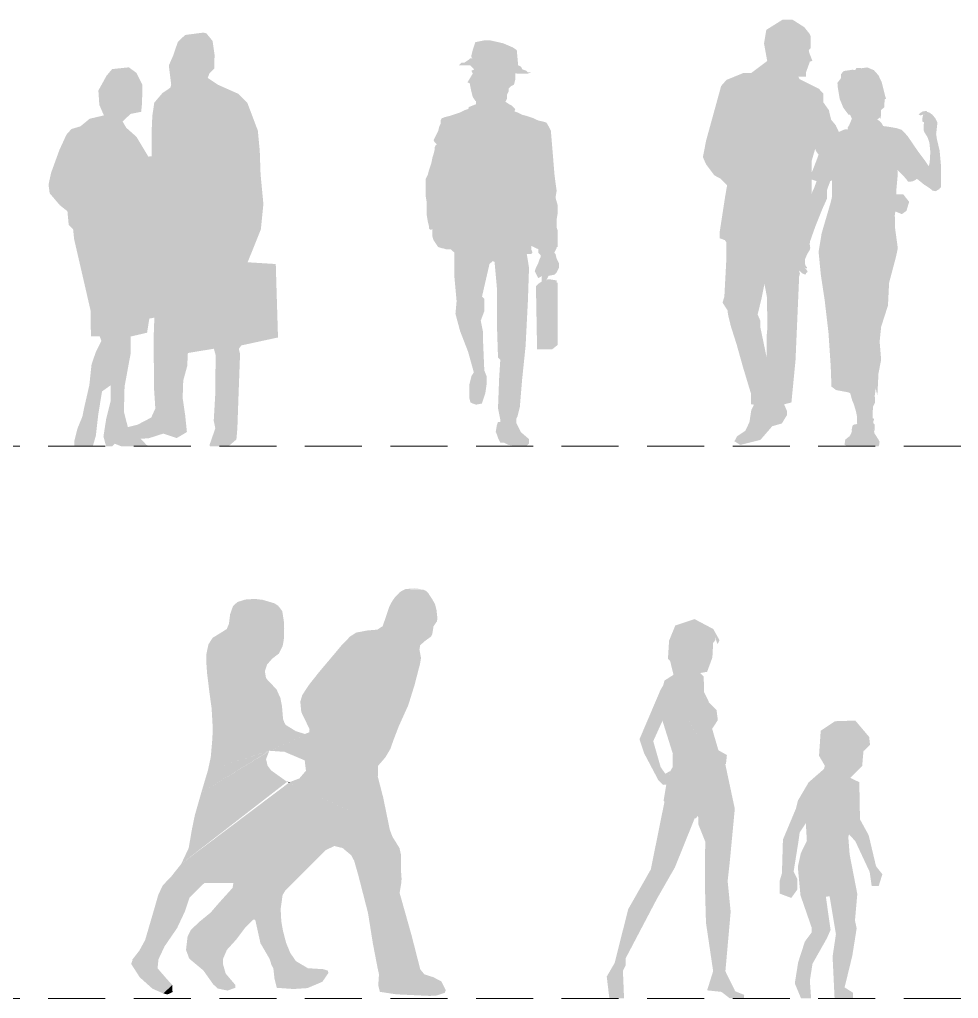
# Model space of a CAD drawing. Header units: millimetres. Extents: x 236 to 248.7, y 149.2 to 166.6.
# Drawn here: x 241.08 to 245.195, y 152.647 to 156.938 of the extents above; entities that cross this region are included whole.
import ezdxf

# ---------------------------------------------------------------- set-up
doc = ezdxf.new("R2010")
doc.units = ezdxf.units.MM
doc.linetypes.add('TRATTEGGIATA2', pattern=[0.375, 0.25, -0.125])
doc.layers.add('FIGURE_PERSONE', color=252, linetype='Continuous', lineweight=0)

# ---------------------------------------------------------------- blocks, each defined once
blk = doc.blocks.new('pers')
at = {"layer": 'FIGURE_PERSONE', "linetype": 'Continuous'}
for points in [[(0.4458, 1.7445), (0.4316, 1.724), (0.6083, 1.7332), (0.59, 1.7615)], [(0.5788, 1.7715), (0.59, 1.7615), (0.4458, 1.7445), (0.4671, 1.7661)], [(0.4915, 1.7787), (0.4671, 1.7661), (0.5788, 1.7715), (0.568, 1.7762)], [(0.4915, 1.7787), (0.5306, 1.781), (0.5594, 1.7783)], [(-0.2458, 1.7216), (-0.2651, 1.7045), (-0.0494, 1.6817), (-0.0673, 1.7052)], [(-0.084, 1.716), (-0.0673, 1.7052), (-0.2458, 1.7216), (-0.2115, 1.7325)], [(-0.1699, 1.7352), (-0.2115, 1.7325), (-0.084, 1.716), (-0.1351, 1.7312)], [(0.6083, 1.7332), (0.6201, 1.7124), (0.6268, 1.6856), (0.4189, 1.6991), (0.4316, 1.724)], [(-0.0494, 1.6817), (-0.0426, 1.6374), (-0.2781, 1.6676), (-0.2651, 1.7045)], [(0.6268, 1.6856), (0.6307, 1.6488), (0.4051, 1.6577), (0.4189, 1.6991)], [(-0.2781, 1.6676), (-0.2831, 1.6264), (-0.0411, 1.6039), (-0.0426, 1.6374)], [(0.6283, 1.6365), (0.6135, 1.6149), (0.3677, 1.6007), (0.3906, 1.6157)], [(0.4051, 1.6577), (0.3906, 1.6157), (0.6283, 1.6365), (0.6307, 1.6488)], [(-0.0479, 1.5277), (-0.0641, 1.4958), (-0.3549, 1.5645), (-0.3126, 1.5906)], [(-0.2925, 1.6034), (-0.3126, 1.5906), (-0.0479, 1.5277), (-0.0427, 1.556)], [(-0.0411, 1.6039), (-0.0427, 1.556), (-0.2925, 1.6034), (-0.2831, 1.6264)], [(0.6083, 1.5819), (0.6024, 1.5699), (0.2739, 1.5874), (0.3208, 1.5965)], [(0.3677, 1.6007), (0.3208, 1.5965), (0.6083, 1.5819), (0.6135, 1.6149)], [(-0.3549, 1.5645), (-0.3731, 1.5357), (-0.0936, 1.4732), (-0.0641, 1.4958)], [(0.5753, 1.5502), (0.555, 1.5321), (0.2142, 1.5361), (0.248, 1.5704)], [(0.2739, 1.5874), (0.248, 1.5704), (0.5753, 1.5502), (0.6024, 1.5699)], [(-0.0936, 1.4732), (-0.1157, 1.4479), (-0.3817, 1.4948), (-0.3731, 1.5357)], [(0.5518, 1.513), (0.5587, 1.4769), (0.1473, 1.4565), (0.182, 1.4976)], [(0.2142, 1.5361), (0.182, 1.4976), (0.5518, 1.513), (0.555, 1.5321)], [(-0.3817, 1.4948), (-0.3828, 1.463), (-0.1257, 1.419), (-0.1157, 1.4479)], [(-0.1257, 1.419), (-0.1211, 1.3899), (-0.3788, 1.4082), (-0.3828, 1.463)], [(0.1473, 1.4565), (0.112, 1.4146), (0.5544, 1.4505), (0.5587, 1.4769)], [(0.5544, 1.4505), (0.5302, 1.357), (0.5028, 1.2691), (0.0673, 1.3581), (0.112, 1.4146)], [(-0.3788, 1.4082), (-0.3685, 1.3236), (-0.1148, 1.3808), (-0.1211, 1.3899)], [(-0.1148, 1.3808), (-0.0748, 1.3389), (-0.359, 1.2547), (-0.3685, 1.3236)], [(-0.359, 1.2547), (-0.3547, 1.1793), (-0.0576, 1.3009), (-0.0748, 1.3389)], [(0.5028, 1.2691), (0.4617, 1.1779), (0.0383, 1.3137), (0.0673, 1.3581)], [(-0.0576, 1.3009), (-0.0506, 1.2649), (-0.355, 1.1427), (-0.3547, 1.1793)], [(0.0383, 1.3137), (0.0296, 1.2846), (0.4389, 1.1186), (0.4617, 1.1779)], [(-0.355, 1.1427), (-0.3559, 1.1212), (-0.046, 1.2085), (-0.0506, 1.2649)], [(0.4389, 1.1186), (0.4244, 1.0776), (0.0339, 1.24), (0.0296, 1.2846)], [(-0.046, 1.2085), (-0.038, 1.1876), (-0.3628, 1.0415), (-0.3559, 1.1212)], [(0.0339, 1.24), (0.0422, 1.2212), (0.4027, 1.0408), (0.4244, 1.0776)], [(0.4027, 1.0408), (0.3704, 1.0034), (0.0701, 1.1652), (0.0422, 1.2212)], [(-0.3628, 1.0415), (-0.3753, 0.9837), (0.01, 1.1553), (-0.0345, 1.183)], [(-0.0345, 1.183), (-0.3628, 1.0415), (-0.0428, 1.1967)], [(0.0701, 1.1652), (0.3704, 1.0034), (0.0685, 1.1502)], [(0.01, 1.1553), (-0.3753, 0.9837), (0.0543, 1.1417)], [(-0.1042, 1.07), (-0.3753, 0.9837), (0.0685, 1.1502), (0.0611, 1.1423)], [(-0.1054, 1.0693), (0.0611, 1.1423), (0.0489, 1.0273), (-0.0397, 1.0648)], [(0.0611, 1.1423), (0.0489, 1.0273), (0.0544, 0.9819), (0.3928, 0.865), (0.3694, 0.9557)], [(0.0685, 1.1502), (0.0611, 1.1423), (0.3694, 0.9557), (0.3704, 1.0034)], [(-0.4324, 0.788), (-0.445, 0.7272), (-0.1139, 1.004), (-0.1204, 1.0329)], [(-0.107, 1.0674), (-0.1204, 1.0329), (-0.4324, 0.788), (-0.4044, 0.8858)], [(-0.3753, 0.9837), (-0.1054, 1.0693), (-0.4044, 0.8858)], [(-0.1139, 1.004), (-0.0982, 0.9834), (-0.4596, 0.6428), (-0.445, 0.7272)], [(-0.4596, 0.6428), (-0.4922, 0.5734), (-0.0282, 0.9333), (-0.0982, 0.9834)], [(0.0544, 0.9819), (0.0254, 0.948), (-0.0161, 0.9324), (0.4219, 0.7233), (0.4138, 0.763), (0.3928, 0.865)], [(-0.02, 0.9294), (0.4219, 0.7233), (-0.4922, 0.5734)], [(-0.0282, 0.9333), (0.4219, 0.7233), (-0.0099, 0.9331)], [(-0.02, 0.9294), (-0.0161, 0.9324), (-0.0282, 0.9333)], [(0.4219, 0.7233), (0.4337, 0.6922), (0.1792, 0.6518), (-0.4922, 0.5734)], [(0.1792, 0.6518), (0.2151, 0.643), (0.4645, 0.6428), (0.4337, 0.6922)], [(0.1792, 0.6518), (0.1429, 0.635), (-0.5357, 0.5186), (-0.4922, 0.5734)], [(-0.5357, 0.5186), (-0.5734, 0.479), (0.0657, 0.5589), (0.1429, 0.635)], [(0.4645, 0.6428), (0.4708, 0.6137), (0.253, 0.6111), (0.2151, 0.643)], [(0.253, 0.6111), (0.2657, 0.5872), (0.471, 0.5431), (0.4708, 0.6137)], [(-0.0354, 0.4578), (0.0657, 0.5589), (-0.5734, 0.479), (-0.389, 0.4901), (-0.2634, 0.4902)], [(0.471, 0.5431), (0.4735, 0.5082), (0.283, 0.5269), (0.2657, 0.5872)], [(0.283, 0.5269), (0.3264, 0.3581), (0.4724, 0.4901), (0.4735, 0.5082)], [(-0.5734, 0.479), (-0.593, 0.4374), (-0.456, 0.4251), (-0.3939, 0.4877)], [(-0.412, 0.4726), (-0.5734, 0.479), (-0.389, 0.4901)], [(-0.2634, 0.4902), (-0.2674, 0.4681), (-0.048, 0.4368), (-0.0354, 0.4578)], [(0.4724, 0.4901), (0.4649, 0.4463), (0.3478, 0.224), (0.3264, 0.3581)], [(-0.456, 0.4251), (-0.4764, 0.3643), (-0.6158, 0.3579), (-0.593, 0.4374)], [(-0.048, 0.4368), (-0.0565, 0.3757), (-0.3266, 0.4027), (-0.2674, 0.4681)], [(0.3478, 0.224), (0.3676, 0.1209), (0.5172, 0.2606), (0.4649, 0.4463)], [(-0.3266, 0.4027), (-0.3637, 0.3596), (-0.0537, 0.3218), (-0.0565, 0.3757)], [(-0.4764, 0.3643), (-0.511, 0.291), (-0.6505, 0.2396), (-0.6158, 0.3579)], [(-0.1732, 0.333), (-0.3637, 0.3596), (-0.4125, 0.3197), (-0.251, 0.2418), (-0.2114, 0.2946)], [(-0.0461, 0.2791), (-0.1678, 0.3279), (-0.3637, 0.3596), (-0.0537, 0.3218)], [(-0.4125, 0.3197), (-0.4508, 0.2832), (-0.2922, 0.1965), (-0.251, 0.2418)], [(-0.1678, 0.3279), (-0.1451, 0.2257), (-0.0326, 0.2275), (-0.0461, 0.2791)], [(-0.6505, 0.2396), (-0.6761, 0.1928), (-0.5654, 0.2118), (-0.511, 0.291)], [(-0.2922, 0.1965), (-0.3092, 0.1566), (-0.4646, 0.2539), (-0.4508, 0.2832)], [(0.5172, 0.2606), (0.5554, 0.1113), (0.3745, 0.089), (0.3676, 0.1209)], [(-0.4646, 0.2539), (-0.4713, 0.1964), (-0.3091, 0.1334), (-0.3092, 0.1566)], [(-0.0326, 0.2275), (-0.0145, 0.1834), (-0.1045, 0.156), (-0.1451, 0.2257)], [(-0.5654, 0.2118), (-0.5919, 0.1552), (-0.7077, 0.1521), (-0.6761, 0.1928)], [(-0.3091, 0.1334), (-0.2973, 0.0923), (-0.4573, 0.1582), (-0.4713, 0.1964)], [(-0.1045, 0.156), (-0.0965, 0.13), (-0.0884, 0.115), (0.0628, 0.116), (0.0105, 0.1469), (-0.0145, 0.1834)], [(-0.7032, 0.1584), (-0.7118, 0.135), (-0.6742, 0.0764), (-0.6183, 0.0261), (-0.5571, 0.0705), (-0.5961, 0.1159), (-0.5919, 0.1552)], [(-0.2973, 0.0923), (-0.2548, 0.0423), (-0.3952, 0.1062), (-0.4573, 0.1582)], [(-0.3952, 0.1062), (-0.352, 0.0452), (-0.2557, 0.0298), (-0.2548, 0.0423)], [(0.0628, 0.116), (0.1312, 0.1117), (-0.0834, 0.0693), (-0.0884, 0.115)], [(-0.0834, 0.0693), (-0.0733, 0.03), (0.1512, 0.1048), (0.1312, 0.1117)], [(0.1512, 0.1048), (0.1524, 0.0943), (0.0005, 0.0248), (-0.0733, 0.03)], [(0.0005, 0.0248), (0.0613, 0.0289), (0.1264, 0.0565), (0.1524, 0.0943)], [(0.3745, 0.089), (0.3713, 0.0416), (0.5732, 0.0891), (0.5554, 0.1113)], [(0.5732, 0.0891), (0.6119, 0.0769), (0.3785, 0.0124), (0.3713, 0.0416)], [(-0.6183, 0.0261), (-0.5707, 0.0053), (-0.5316, 0.0426), (-0.5571, 0.0705)], [(-0.2557, 0.0298), (-0.2898, 0.018), (-0.3317, 0.0269), (-0.352, 0.0452)], [(0.3785, 0.0124), (0.4503, 0.0015), (0.6472, 0.0589), (0.6119, 0.0769)], [(0.6472, 0.0589), (0.6671, 0.0194), (0.5967, -0.0054), (0.4503, 0.0015)], [(-0.5316, 0.0426), (-0.5304, 0.0111), (-0.5523, 0.001), (-0.5707, 0.0053)], [(0.6671, 0.0194), (0.5967, -0.0054), (0.6255, -0.004), (0.6627, 0.0083)]]:
    blk.add_hatch(color=252, dxfattribs=at).paths.add_polyline_path(points)

msp = doc.modelspace()

# ---------------------------------------------------------------- hatches: boundary and pattern name
at = {"layer": 'FIGURE_PERSONE', "linetype": 'Continuous'}
h = msp.add_hatch(color=252, dxfattribs=at)
h.paths.add_polyline_path([(244.1555, 156.6475), (244.1786, 156.6739), (244.2535, 156.7045), (244.2875, 156.7045), (244.3075, 156.7195), (244.3574, 156.7569), (244.3435, 156.8335), (244.3535, 156.8935), (244.4255, 156.9385), (244.4675, 156.9385), (244.5195, 156.9055), (244.5435, 156.8755), (244.5485, 156.8635), (244.5485, 156.8135), (244.5395, 156.8055), (244.5415, 156.7935), (244.5555, 156.7575), (244.5445, 156.7543), (244.5275, 156.7075), (244.5275, 156.6885), (244.4935, 156.6885), (244.4995, 156.6775), (244.5835, 156.6355), (244.6035, 156.6135), (244.6035, 156.5755), (244.6275, 156.5415), (244.6375, 156.4995), (244.6575, 156.4755), (244.6735, 156.4415), (244.6995, 156.4055), (244.7135, 156.3615), (244.7535, 156.3395), (244.7915, 156.2915), (244.8295, 156.2455), (244.8875, 156.1995), (244.9087, 156.1725), (244.9535, 156.1725), (244.9795, 156.1395), (244.9675, 156.0995), (244.9475, 156.0855), (244.9135, 156.0995), (244.8915, 156.1135), (244.8875, 156.111), (244.8575, 156.111), (244.8275, 156.1125), (244.8095, 156.1395), (244.7795, 156.1595), (244.7035, 156.2235), (244.6875, 156.2435), (244.6775, 156.2555), (244.5815, 156.3475), (244.5715, 156.3615), (244.5675, 156.3715), (244.5515, 156.3155), (244.5515, 156.1655), (244.5405, 156.1295), (244.5405, 156.0775), (244.5235, 155.9455), (244.5095, 155.9375), (244.5015, 155.9055), (244.4815, 155.4455), (244.4635, 155.2595), (244.4315, 155.2515), (244.4435, 155.2235), (244.4435, 155.2035), (244.4215, 155.1675), (244.3795, 155.1555), (244.3275, 155.0955), (244.2395, 155.0735), (244.2135, 155.0895), (244.2255, 155.1115), (244.2615, 155.1355), (244.2795, 155.1735), (244.2875, 155.2255), (244.2997, 155.2499), (244.2865, 155.2515), (244.2865, 155.2975), (244.2515, 155.4135), (244.2235, 155.5135), (244.1975, 155.5955), (244.1855, 155.6455), (244.1835, 155.6635), (244.1615, 155.6975), (244.1695, 155.7235), (244.1785, 155.8915), (244.1785, 155.9615), (244.1715, 155.9715), (244.1495, 155.9795), (244.1495, 156.0095), (244.1735, 156.1655), (244.1815, 156.2115), (244.1515, 156.2415), (244.1255, 156.2555), (244.0895, 156.3035), (244.0755, 156.3355), (244.0895, 156.4075)])
h.paths.add_polyline_path([(244.3455, 155.7795), (244.3317, 155.7124), (244.3155, 155.6455), (244.3265, 155.6195), (244.3265, 155.5935), (244.3547, 155.4579), (244.3547, 155.5475), (244.358, 155.5855), (244.3565, 155.7195)], flags=16)
h = msp.add_hatch(color=252, dxfattribs=at)
h.paths.add_polyline_path([(241.8862, 156.8814), (241.8062, 156.871), (241.7742, 156.841), (241.754, 156.7819), (241.7345, 156.7367), (241.745, 156.6533), (241.7415, 156.64), (241.7067, 156.6164), (241.6706, 156.574), (241.6622, 156.5155), (241.6594, 156.4536), (241.6594, 156.3396), (241.6448, 156.3375), (241.5927, 156.4244), (241.5481, 156.4641), (241.5321, 156.4912), (241.5662, 156.5246), (241.6135, 156.5343), (241.617, 156.5712), (241.6191, 156.6519), (241.5927, 156.7047), (241.5593, 156.7291), (241.4862, 156.7214), (241.4619, 156.6929), (241.4257, 156.6275), (241.4299, 156.5649), (241.4396, 156.542), (241.4501, 156.5183), (241.3875, 156.5037), (241.3471, 156.4703), (241.3075, 156.4585), (241.2859, 156.4342), (241.2546, 156.366), (241.2185, 156.2666), (241.2073, 156.2151), (241.2122, 156.1768), (241.2574, 156.124), (241.2901, 156.0982), (241.2957, 156.0377), (241.3151, 156.0189), (241.3193, 155.9765), (241.3917, 155.6621), (241.393, 155.5502), (241.4313, 155.5502), (241.4389, 155.53), (241.4136, 155.4782), (241.3958, 155.4264), (241.3861, 155.3353), (241.3624, 155.2323), (241.3555, 155.1975), (241.3346, 155.1468), (241.3207, 155.0925), (241.3205, 155.0673), (241.4011, 155.0673), (241.4146, 155.1134), (241.425, 155.2052), (241.4417, 155.3081), (241.48, 155.3353), (241.4793, 155.265), (241.4598, 155.1864), (241.448, 155.1106), (241.4596, 155.0673), (241.4867, 155.0673), (241.4981, 155.0786), (241.5264, 155.0673), (241.6514, 155.0673), (241.6372, 155.073), (241.6114, 155.1002), (241.6476, 155.103), (241.7102, 155.1231), (241.7694, 155.1036), (241.8138, 155.1301), (241.8062, 155.2038), (241.7951, 155.2796), (241.7978, 155.3561), (241.8152, 155.4194), (241.818, 155.4764), (241.9322, 155.4953), (241.9397, 155.4667), (241.938, 155.2939), (241.9314, 155.1795), (241.9383, 155.1461), (241.9126, 155.0723), (241.9162, 155.0673), (241.9957, 155.0673), (242.0308, 155.0974), (242.035, 155.1475), (242.0406, 155.3053), (242.0468, 155.4716), (242.0413, 155.4952), (242.0524, 155.5098), (242.2131, 155.5446), (242.2033, 155.8666), (242.08, 155.8744), (242.1379, 156.0183), (242.1491, 156.1295), (242.1366, 156.261), (242.1331, 156.3632), (242.1247, 156.4516), (242.0788, 156.5733), (242.0392, 156.6129), (241.9502, 156.6526), (241.9049, 156.6825), (241.9126, 156.7026), (241.9342, 156.7235), (241.9349, 156.7847), (241.9265, 156.8445), (241.8994, 156.8779)], flags=0)
h.paths.add_polyline_path([(241.5405, 155.329), (241.5586, 155.4281), (241.5673, 155.4744), (241.5676, 155.5488), (241.6393, 155.5655), (241.649, 155.6274), (241.6706, 155.6315), (241.6706, 155.6162), (241.6678, 155.539), (241.6699, 155.3179), (241.6754, 155.233), (241.6573, 155.1934), (241.5975, 155.1621), (241.5549, 155.1515), (241.5377, 155.2191)], flags=0)
msp.add_hatch(color=252, dxfattribs=at).paths.add_polyline_path([(243.0545, 156.738), (243.0062, 156.738), (243.0183, 156.7501), (243.0303, 156.7501), (243.0484, 156.7622), (243.0545, 156.7682), (243.0666, 156.7682), (243.0605, 156.7743), (243.0605, 156.7803), (243.0666, 156.8045), (243.0786, 156.8407), (243.0847, 156.8407), (243.1148, 156.8468), (243.145, 156.8468), (243.1994, 156.8347), (243.2416, 156.8166), (243.2597, 156.8045), (243.2658, 156.738), (243.2779, 156.732), (243.2839, 156.7199), (243.302, 156.7139), (243.308, 156.7078), (243.3262, 156.7078), (243.308, 156.7018), (243.2597, 156.7018), (243.2537, 156.7033), (243.2537, 156.6776), (243.2477, 156.6535), (243.2356, 156.6474), (243.2235, 156.6353), (243.2235, 156.6232), (243.2175, 156.6112), (243.2175, 156.593), (243.2093, 156.5765), (243.2127, 156.5765), (243.2278, 156.5664), (243.2379, 156.5614), (243.253, 156.5463), (243.2494, 156.5357), (243.2631, 156.5311), (243.2832, 156.521), (243.3034, 156.516), (243.3326, 156.5063), (243.3538, 156.4958), (243.375, 156.4913), (243.3901, 156.4863), (243.3991, 156.4706), (243.4092, 156.4504), (243.4232, 156.2806), (243.4251, 156.2579), (243.4294, 156.2235), (243.4344, 156.1882), (243.4294, 156.1579), (243.4394, 156.1226), (243.4394, 156.0923), (243.4344, 156.0621), (243.4344, 156.0268), (243.4394, 156.0116), (243.4394, 155.941), (243.4344, 155.941), (243.4344, 155.936), (243.4243, 155.9158), (243.4294, 155.9108), (243.4344, 155.8906), (243.4445, 155.8704), (243.4445, 155.8503), (243.4344, 155.8301), (243.4243, 155.82), (243.3991, 155.8149), (243.389, 155.7948), (243.3941, 155.7998), (243.4042, 155.7998), (243.4344, 155.7948), (243.4344, 155.7847), (243.4394, 155.7847), (243.4394, 155.5123), (243.4142, 155.4922), (243.3487, 155.4922), (243.3437, 155.7696), (243.3538, 155.7796), (243.3689, 155.7897), (243.3689, 155.8149), (243.3638, 155.8099), (243.3538, 155.8049), (243.3386, 155.8351), (243.3437, 155.8503), (243.3538, 155.8704), (243.3588, 155.8856), (243.3638, 155.8956), (243.3638, 155.9057), (243.3538, 155.9158), (243.3538, 155.9326), (243.3437, 155.936), (243.3235, 155.9461), (243.3235, 155.9309), (243.3286, 155.9158), (243.3235, 155.9108), (243.3034, 155.9108), (243.3134, 155.8503), (243.3084, 155.704), (243.2983, 155.5073), (243.2832, 155.361), (243.2731, 155.24), (243.2631, 155.1996), (243.258, 155.1896), (243.258, 155.1694), (243.2782, 155.129), (243.3134, 155.0988), (243.313, 155.0788), (243.3029, 155.0687), (243.2525, 155.0687), (243.2223, 155.0738), (243.2021, 155.0839), (243.187, 155.0839), (243.1774, 155.1038), (243.1698, 155.1265), (243.1673, 155.129), (243.1723, 155.1593), (243.1774, 155.1744), (243.1875, 155.1744), (243.1875, 155.1845), (243.1774, 155.2349), (243.1824, 155.3661), (243.1875, 155.4468), (243.1774, 155.4569), (243.1723, 155.6132), (243.1723, 155.7645), (243.1623, 155.8755), (243.1548, 155.8794), (243.1401, 155.867), (243.1072, 155.7237), (243.1169, 155.7141), (243.1169, 155.6586), (243.1018, 155.6183), (243.1119, 155.5678), (243.1119, 155.5275), (243.1174, 155.4001), (243.127, 155.3762), (243.127, 155.3358), (243.1219, 155.3005), (243.1068, 155.2551), (243.0816, 155.2501), (243.0665, 155.2551), (243.0564, 155.2602), (243.0514, 155.2803), (243.0514, 155.3358), (243.0615, 155.3762), (243.0715, 155.3913), (243.0463, 155.4821), (243.0111, 155.5729), (242.9909, 155.6485), (242.9959, 155.704), (242.9859, 155.8149), (242.9859, 155.9183), (242.9808, 155.9209), (242.9707, 155.9309), (242.9506, 155.9309), (242.9355, 155.936), (242.9304, 155.936), (242.9153, 155.941), (242.8951, 155.9713), (242.8901, 155.9864), (242.8901, 156.0217), (242.8851, 156.0167), (242.88, 156.0167), (242.875, 156.0217), (242.875, 156.0318), (242.8699, 156.052), (242.8649, 156.0823), (242.8649, 156.1377), (242.8599, 156.168), (242.8599, 156.2386), (242.8699, 156.2588), (242.875, 156.2789), (242.8851, 156.3092), (242.8901, 156.3344), (242.8951, 156.3496), (242.9002, 156.3697), (242.9002, 156.3798), (242.9052, 156.3899), (242.9103, 156.3899), (242.9002, 156.4), (242.8951, 156.4101), (242.9153, 156.4504), (242.9203, 156.4706), (242.9254, 156.4807), (242.9254, 156.4958), (242.9304, 156.5059), (242.9455, 156.511), (242.9657, 156.516), (243.0111, 156.5311), (243.0312, 156.5412), (243.0475, 156.5466), (243.0494, 156.555), (243.0816, 156.5675), (243.0816, 156.581), (243.0786, 156.581), (243.0666, 156.5991), (243.0605, 156.6232), (243.0533, 156.6596), (243.0434, 156.6627), (243.0666, 156.7018), (243.0605, 156.7139), (243.0726, 156.7199)], flags=0)
msp.add_hatch(color=252, dxfattribs=at).paths.add_polyline_path([(244.9232, 156.189), (244.9299, 156.2634), (244.9281, 156.2787), (244.9428, 156.265), (244.9677, 156.2384), (244.9747, 156.2272), (244.9943, 156.2289), (245.008, 156.2355), (245.0135, 156.2404), (245.045, 156.215), (245.0695, 156.1992), (245.0823, 156.1884), (245.0956, 156.1859), (245.1114, 156.195), (245.1197, 156.205), (245.1189, 156.2349), (245.1189, 156.2989), (245.1131, 156.3637), (245.1015, 156.4127), (245.0977, 156.437), (245.101, 156.4636), (245.1035, 156.4869), (245.0931, 156.5072), (245.0819, 156.5209), (245.0666, 156.5317), (245.0587, 156.533), (245.0558, 156.538), (245.0396, 156.5359), (245.0263, 156.528), (245.0213, 156.5218), (245.0296, 156.5185), (245.04, 156.5218), (245.0467, 156.5246), (245.0404, 156.5205), (245.0379, 156.5081), (245.0379, 156.491), (245.0443, 156.4884), (245.0425, 156.4553), (245.0462, 156.4449), (245.0607, 156.4214), (245.0682, 156.3986), (245.0724, 156.3583), (245.0695, 156.3109), (245.0653, 156.2954), (245.0483, 156.3207), (245.0171, 156.3625), (244.9727, 156.4277), (244.9482, 156.4543), (244.9257, 156.4622), (244.895, 156.4676), (244.8657, 156.4717), (244.8576, 156.4862), (244.8426, 156.4994), (244.8386, 156.5014), (244.8451, 156.504), (244.8489, 156.5094), (244.8547, 156.5028), (244.8555, 156.5156), (244.8563, 156.5416), (244.8705, 156.5541), (244.8721, 156.589), (244.8779, 156.5906), (244.8705, 156.6189), (244.8588, 156.6654), (244.8447, 156.6945), (244.8248, 156.7169), (244.7957, 156.7286), (244.7716, 156.7252), (244.7483, 156.7269), (244.7433, 156.7169), (244.7309, 156.7186), (244.6927, 156.7128), (244.681, 156.6995), (244.681, 156.682), (244.6652, 156.6613), (244.6669, 156.6397), (244.6752, 156.5906), (244.691, 156.5516), (244.7134, 156.5217), (244.7209, 156.5208), (244.7286, 156.5037), (244.7168, 156.4758), (244.7093, 156.4641), (244.7118, 156.4571), (244.6981, 156.4571), (244.6873, 156.4529), (244.6706, 156.4454), (244.6615, 156.4454), (244.6457, 156.4405), (244.6108, 156.4238), (244.605, 156.408), (244.5751, 156.3258), (244.556, 156.2759), (244.5427, 156.2502), (244.5502, 156.2377), (244.5738, 156.2303), (244.5626, 156.1985), (244.5552, 156.1835), (244.5369, 156.1187), (244.5244, 156.0672), (244.5252, 156.0439), (244.5136, 155.9903), (244.5086, 155.9521), (244.4978, 155.9255), (244.4862, 155.9106), (244.4754, 155.8923), (244.4762, 155.8709), (244.4729, 155.8518), (244.4758, 155.8381), (244.4916, 155.8181), (244.4995, 155.8173), (244.5007, 155.8264), (244.4948, 155.8407), (244.5111, 155.8256), (244.524, 155.8202), (244.5277, 155.8244), (244.527, 155.8276), (244.5319, 155.8293), (244.5344, 155.8343), (244.5286, 155.8431), (244.5195, 155.851), (244.5265, 155.8473), (244.5317, 155.8475), (244.5317, 155.8527), (244.5273, 155.8562), (244.5223, 155.8689), (244.5228, 155.8872), (244.5331, 155.9109), (244.5448, 155.93), (244.546, 155.9375), (244.5435, 155.9549), (244.5452, 155.9661), (244.5684, 156.0314), (244.6, 156.1103), (244.62, 156.1547), (244.6191, 156.1905), (244.6338, 156.2301), (244.6411, 156.2334), (244.6416, 156.1926), (244.6407, 156.1591), (244.6357, 156.1371), (244.5959, 156.0012), (244.5826, 155.9198), (244.5925, 155.8184), (244.6092, 155.7088), (244.6258, 155.5667), (244.6357, 155.4188), (244.6391, 155.3291), (244.659, 155.3141), (244.7122, 155.3041), (244.7213, 155.2996), (244.7296, 155.2697), (244.7371, 155.2518), (244.7467, 155.2198), (244.7512, 155.1974), (244.7517, 155.1661), (244.7442, 155.1632), (244.7404, 155.1636), (244.7317, 155.1595), (244.7267, 155.1354), (244.7294, 155.1359), (244.7247, 155.1225), (244.7184, 155.1117), (244.6997, 155.0972), (244.6976, 155.0834), (244.6972, 155.0739), (244.7092, 155.0675), (244.8451, 155.0675), (244.8491, 155.0762), (244.8497, 155.0871), (244.8443, 155.0979), (244.8356, 155.112), (244.8277, 155.1236), (244.8243, 155.1408), (244.8281, 155.134), (244.8285, 155.1498), (244.8285, 155.1623), (244.8219, 155.1699), (244.8219, 155.1749), (244.8256, 155.1853), (244.8239, 155.1899), (244.819, 155.1902), (244.819, 155.2082), (244.8214, 155.2422), (244.8298, 155.258), (244.8289, 155.2904), (244.8331, 155.3218), (244.8401, 155.2884), (244.8451, 155.3872), (244.8568, 155.447), (244.8501, 155.5268), (244.8568, 155.5916), (244.8867, 155.6847), (244.8917, 155.7844), (244.9216, 155.8974), (244.9299, 155.9356), (244.9182, 156.0212), (244.9166, 156.081), (244.9232, 156.1275)])
h = msp.add_hatch(color=252, dxfattribs=at)
h.paths.add_polyline_path([(244.0791, 154.0576), (244.0494, 154.0882), (244.0354, 154.0847), (243.9883, 154.1359), (243.9619, 154.0754), (243.9066, 154.0399), (243.8793, 153.9247), (243.9033, 153.8483), (243.9602, 153.8533), (244.006, 153.8838), (244.0065, 153.8744), (244.0912, 153.7291), (244.0783, 153.7196), (244.1179, 153.6758), (244.1765, 153.6742), (244.1807, 153.7138), (244.1436, 153.7346), (244.1014, 153.8785), (244.0824, 153.9033)])
h.paths.add_polyline_path([(244.017, 153.8563), (243.9677, 153.831), (243.9123, 153.8194), (243.9437, 153.7192), (243.9431, 153.6594), (243.9702, 153.6791), (244.0821, 153.7154), (244.0783, 153.7196), (244.0912, 153.7291)])
h.paths.add_polyline_path([(244.017, 153.8563), (244.0065, 153.8744), (244.006, 153.8838), (243.9602, 153.8533), (243.9033, 153.8483), (243.9123, 153.8194), (243.9677, 153.831)], flags=17)
h.paths.add_polyline_path([(244.1353, 153.9107), (244.1012, 153.9454), (244.0981, 153.909), (244.0841, 153.9011), (244.1014, 153.8785), (244.116, 153.8287), (244.141, 153.8669)], flags=17)
h.paths.add_polyline_path([(244.1014, 153.9478), (244.0806, 153.9895), (244.0824, 153.9033), (244.0841, 153.9011), (244.0981, 153.909)], flags=17)
h.paths.add_polyline_path([(244.1171, 154.1414), (244.1212, 154.2215), (244.0989, 154.2405), (244.0783, 154.2397), (244.0428, 154.1761), (244.0461, 154.2199), (243.9908, 154.1745), (243.9528, 154.1885), (243.9627, 154.1464), (243.9817, 154.1431), (244.0354, 154.0847), (244.0494, 154.0882), (244.064, 154.0732), (244.094, 154.0787)], flags=17)
h.paths.add_polyline_path([(244.0783, 154.2397), (244.0989, 154.2405), (244.1212, 154.2215), (244.1204, 154.2045), (244.1295, 154.2174), (244.1287, 154.2298), (244.1394, 154.2), (244.1485, 154.2166), (244.1212, 154.2661), (244.0387, 154.3098), (243.9545, 154.2818), (243.9272, 154.2149), (243.9223, 154.1365), (243.9322, 154.1249), (243.9466, 154.0656), (243.9619, 154.0754), (243.9883, 154.1359), (243.9817, 154.1431), (243.9627, 154.1464), (243.9528, 154.1885), (243.9908, 154.1745), (244.0461, 154.2199), (244.0428, 154.1761)])
h.paths.add_polyline_path([(243.8983, 153.8641), (243.8793, 153.9247), (243.9017, 154.0193), (243.8901, 154.0003), (243.7976, 153.7831), (243.8183, 153.7208), (243.881, 153.6019), (243.9016, 153.5829), (243.9151, 153.5844), (243.9198, 153.6122), (243.9344, 153.6452), (243.9107, 153.6316), (243.8901, 153.6614), (243.8579, 153.7745)])
h.paths.add_polyline_path([(244.113, 153.637), (244.1551, 153.6748), (244.1179, 153.6758), (244.0821, 153.7154), (243.9702, 153.6791), (243.9396, 153.6568), (243.9198, 153.6122), (243.9033, 153.514), (243.9388, 153.4686), (244.0436, 153.4356), (244.0618, 153.4554), (244.0469, 153.4777), (244.0725, 153.5635)])
h.paths.add_polyline_path([(244.2153, 153.4781), (244.1735, 153.6743), (244.1551, 153.6748), (244.113, 153.637), (244.0725, 153.5635), (244.0469, 153.4777), (244.0618, 153.4554), (244.0545, 153.4474), (244.056, 153.4088), (244.0857, 153.334), (244.0841, 153.1533), (244.0852, 153.1103), (244.089, 152.9782), (244.1204, 152.7661), (244.094, 152.6819), (244.1567, 152.6753), (244.1931, 152.6472), (244.255, 152.6472), (244.2566, 152.662), (244.217, 152.6781), (244.1741, 152.7656), (244.1972, 153.0265), (244.184, 153.1611), (244.1939, 153.2519)])
h.paths.add_polyline_path([(244.0397, 153.4368), (243.9388, 153.4686), (243.9071, 153.5092), (243.8471, 153.2121), (243.7481, 153.0379), (243.6886, 152.8018), (243.654, 152.7423), (243.6655, 152.6465), (243.7299, 152.6465), (243.725, 152.7671), (243.7365, 152.7902), (243.7365, 152.8216), (243.8752, 153.0857), (243.9528, 153.2211)])
h = msp.add_hatch(color=252, dxfattribs=at)
h.paths.add_polyline_path([(244.7611, 153.5946), (244.7214, 153.6138), (244.7736, 153.666), (244.7824, 153.7657), (244.6798, 153.7569), (244.652, 153.7041), (244.6256, 153.7613), (244.6183, 153.7027), (244.6065, 153.6528), (244.5391, 153.5942), (244.4922, 153.5144), (244.4834, 153.4792), (244.4263, 153.3429), (244.4219, 153.1949), (244.4116, 153.1605), (244.4116, 153.1063), (244.4629, 153.0872), (244.4893, 153.1239), (244.4893, 153.1708), (244.4732, 153.203), (244.4952, 153.3407), (244.4996, 153.3744), (244.5267, 153.4146), (244.5311, 153.3374), (244.5047, 153.2832), (244.5016, 153.2693), (244.5831, 153.2404), (244.682, 153.2477), (244.7187, 153.2772), (244.7128, 153.3543), (244.716, 153.366), (244.7435, 153.336), (244.8065, 153.2012), (244.8153, 153.1396), (244.8461, 153.1396), (244.8622, 153.1909), (244.8344, 153.2261), (244.8021, 153.3623), (244.764, 153.4319)])
h.paths.add_polyline_path([(244.729, 153.2248), (244.7188, 153.2772), (244.682, 153.2477), (244.5831, 153.2404), (244.5016, 153.2693), (244.4915, 153.2231), (244.4925, 153.2126), (244.538, 153.2065), (244.601, 153.1698), (244.6146, 153.092), (244.6307, 153.0949), (244.6769, 153.1795)], flags=17)
h.paths.add_polyline_path([(244.601, 153.1698), (244.538, 153.2065), (244.4925, 153.2126), (244.5032, 153.0986), (244.5516, 152.9587), (244.5516, 152.9352), (244.5223, 152.8956), (244.493, 152.8048), (244.4783, 152.7125), (244.5058, 152.6465), (244.5498, 152.6465), (244.5443, 152.7242), (244.556, 152.7989), (244.619, 152.9103), (244.6351, 152.9469), (244.6146, 153.092)])
h.paths.add_polyline_path([(244.729, 153.2248), (244.6769, 153.1795), (244.6307, 153.0949), (244.6585, 152.9279), (244.6439, 152.8297), (244.6527, 152.6465), (244.7333, 152.6465), (244.7333, 152.6715), (244.6966, 152.6949), (244.7303, 152.8334), (244.7494, 152.9535), (244.7421, 152.9887), (244.7523, 153.1045)])
h.paths.add_polyline_path([(244.8043, 153.7931), (244.7435, 153.8649), (244.6549, 153.862), (244.5919, 153.8203), (244.5845, 153.7104), (244.6099, 153.6671), (244.6183, 153.7027), (244.6256, 153.7613), (244.652, 153.7041), (244.6798, 153.7569), (244.7824, 153.7657), (244.7791, 153.7291), (244.808, 153.758)])

# ---------------------------------------------------------------- linework, layer by layer
at = {"layer": 'FIGURE_PERSONE', "color": 252, "linetype": 'TRATTEGGIATA2'}
for p, q in [((235.9562, 155.0675), (248.6528, 155.0675)), ((235.9562, 152.6465), (248.6528, 152.6465))]:
    msp.add_line(p, q, dxfattribs=at)

# ---------------------------------------------------------------- block references
at = {"layer": 'FIGURE_PERSONE', "color": 252, "linetype": 'Continuous'}
msp.add_blockref('pers', (242.2812, 152.663), dxfattribs=at)

doc.saveas('drawing.dxf')
